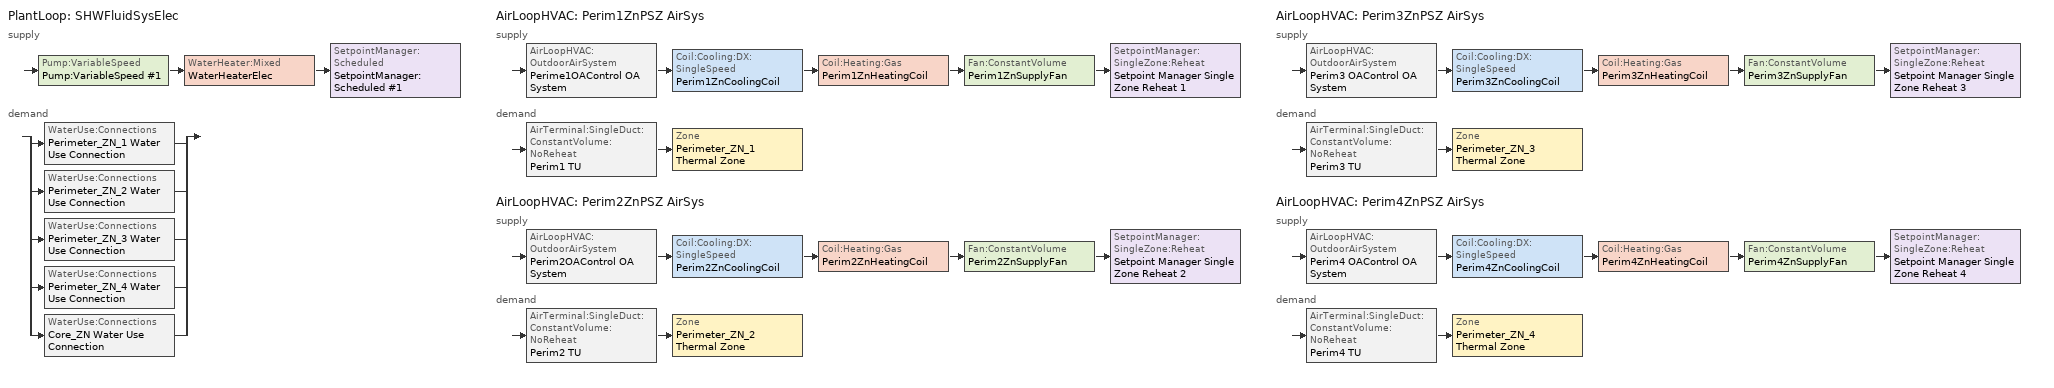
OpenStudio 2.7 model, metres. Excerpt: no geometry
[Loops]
PlantLoop 'SHWFluidSysElec'
 supply: Pump:VariableSpeed 'Pump:VariableSpeed #1' > WaterHeater:Mixed 'WaterHeaterElec' > SetpointManager:Scheduled 'SetpointManager:Scheduled #1'
 demand: split
  | WaterUse:Connections 'Perimeter_ZN_1 Water Use Connection'
  | WaterUse:Connections 'Perimeter_ZN_2 Water Use Connection'
  | WaterUse:Connections 'Perimeter_ZN_3 Water Use Connection'
  | WaterUse:Connections 'Perimeter_ZN_4 Water Use Connection'
  | WaterUse:Connections 'Core_ZN Water Use Connection'
AirLoopHVAC 'Perim1ZnPSZ AirSys'
 supply: AirLoopHVAC:OutdoorAirSystem 'Perime1OAControl OA System' > Coil:Cooling:DX:SingleSpeed 'Perim1ZnCoolingCoil' > Coil:Heating:Gas 'Perim1ZnHeatingCoil' > Fan:ConstantVolume 'Perim1ZnSupplyFan' > SetpointManager:SingleZone:Reheat 'Setpoint Manager Single Zone Reheat 1'
 demand: AirTerminal:SingleDuct:ConstantVolume:NoReheat 'Perim1 TU' > Zone 'Perimeter_ZN_1 Thermal Zone'
AirLoopHVAC 'Perim2ZnPSZ AirSys'
 supply: AirLoopHVAC:OutdoorAirSystem 'Perim2OAControl OA System' > Coil:Cooling:DX:SingleSpeed 'Perim2ZnCoolingCoil' > Coil:Heating:Gas 'Perim2ZnHeatingCoil' > Fan:ConstantVolume 'Perim2ZnSupplyFan' > SetpointManager:SingleZone:Reheat 'Setpoint Manager Single Zone Reheat 2'
 demand: AirTerminal:SingleDuct:ConstantVolume:NoReheat 'Perim2 TU' > Zone 'Perimeter_ZN_2 Thermal Zone'
AirLoopHVAC 'Perim3ZnPSZ AirSys'
 supply: AirLoopHVAC:OutdoorAirSystem 'Perim3 OAControl OA System' > Coil:Cooling:DX:SingleSpeed 'Perim3ZnCoolingCoil' > Coil:Heating:Gas 'Perim3ZnHeatingCoil' > Fan:ConstantVolume 'Perim3ZnSupplyFan' > SetpointManager:SingleZone:Reheat 'Setpoint Manager Single Zone Reheat 3'
 demand: AirTerminal:SingleDuct:ConstantVolume:NoReheat 'Perim3 TU' > Zone 'Perimeter_ZN_3 Thermal Zone'
AirLoopHVAC 'Perim4ZnPSZ AirSys'
 supply: AirLoopHVAC:OutdoorAirSystem 'Perim4 OAControl OA System' > Coil:Cooling:DX:SingleSpeed 'Perim4ZnCoolingCoil' > Coil:Heating:Gas 'Perim4ZnHeatingCoil' > Fan:ConstantVolume 'Perim4ZnSupplyFan' > SetpointManager:SingleZone:Reheat 'Setpoint Manager Single Zone Reheat 4'
 demand: AirTerminal:SingleDuct:ConstantVolume:NoReheat 'Perim4 TU' > Zone 'Perimeter_ZN_4 Thermal Zone'
[Sizing:Zone] Zone Cooling Design Supply Air Temperature Input Method=TemperatureDifference; Zone Cooling Design Supply Air Temperature {C}=14; Zone Cooling Design Supply Air Temperature Difference {deltaC}=11.1111; Zone Heating Design Supply Air Temperature Input Method=TemperatureDifference; Zone Heating Design Supply Air Temperature {C}=40; Zone Heating Design Supply Air Temperature Difference {deltaC}=13.8889; Zone Cooling Design Supply Air Humidity Ratio {kg-H2O/kg-air}=0.0085; Zone Heating Design Supply Air Humidity Ratio {kg-H2O/kg-air}=0.008; Zone Heating Sizing Factor=1; Zone Cooling Sizing Factor=1; Cooling Design Air Flow Method=DesignDay; Cooling Minimum Air Flow per Zone Floor Area {m3/s-m2}=0; Cooling Minimum Air Flow {m3/s}=0; Cooling Minimum Air Flow Fraction=0; Heating Design Air Flow Method=DesignDayWithLimit; Heating Maximum Air Flow per Zone Floor Area {m3/s-m2}=0; Heating Maximum Air Flow {m3/s}=0; Heating Maximum Air Flow Fraction=1; Account for Dedicated Outdoor Air System=No; Dedicated Outdoor Air System Control Strategy=NeutralSupplyAir; Dedicated Outdoor Air Low Setpoint Temperature for Design {C}=autosize; Dedicated Outdoor Air High Setpoint Temperature for Design {C}=autosize
Perimeter_ZN_1 Thermal Zone; Perimeter_ZN_2 Thermal Zone; Perimeter_ZN_3 Thermal Zone; Perimeter_ZN_4 Thermal Zone
[Zone equipment]
Perimeter_ZN_1 Thermal Zone: Perim1 TU
Perimeter_ZN_2 Thermal Zone: Perim2 TU
Perimeter_ZN_3 Thermal Zone: Perim3 TU
Perimeter_ZN_4 Thermal Zone: Perim4 TU
[PlantLoop]
SHWFluidSysElec: Glycol Concentration=0; Plant Loop Volume {m3}=Autocalculate; Load Distribution Scheme=Optimal
[Sizing:Plant]
SHWFluidSysElec: Loop Type=Heating; Design Loop Exit Temperature {C}=57.2222; Loop Design Temperature Difference {deltaC}=44.4444; Sizing Option=NonCoincident; Zone Timesteps in Averaging Window=1; Coincident Sizing Factor Mode=None
[WaterHeater:Mixed]
WaterHeaterElec: Tank Volume {m3}=0.113562; Setpoint Temperature Schedule=WaterHeaterElec Setpoint Temp; Deadband Temperature Difference {deltaC}=2; Maximum Temperature Limit {C}=82.22; Heater Control Type=Cycle; Heater Maximum Capacity {W}=8743.98; Heater Fuel Type=Electricity; Heater Thermal Efficiency=0.99; Off Cycle Parasitic Fuel Consumption Rate {W}=20; Off Cycle Parasitic Heat Fraction to Tank=0.8; Ambient Temperature Indicator=Schedule; Ambient Temperature Schedule=WaterHeaterElec Ambient Temperature; Off Cycle Loss Coefficient to Ambient Temperature {W/K}=0.686594; On Cycle Loss Coefficient to Ambient Temperature {W/K}=6; Use Side Effectiveness=1; Source Side Effectiveness=1; Use Side Design Flow Rate {m3/s}=autosize; Source Side Design Flow Rate {m3/s}=autosize; Indirect Water Heating Recovery Time {hr}=1.5; Source Side Flow Control Mode=IndirectHeatPrimarySetpoint
[Pump:VariableSpeed]
Pump:VariableSpeed #1: Rated Pump Head {Pa}=0; Pump Control Type=Intermittent; Skin Loss Radiative Fraction=0.5; Design Power Sizing Method=PowerPerFlowPerPressure; Design Electric Power per Unit Flow Rate {W/(m3/s)}=348701.1; Design Shaft Power per Unit Flow Rate per Unit Head {W-s/m3-Pa}=1.28205; Design Minimum Flow Rate Fraction=0
[SetpointManager:Scheduled]
SetpointManager:Scheduled #1: Control Variable=Temperature; Schedule=SHWFluidSysElec Supply Temp Schedule; Setpoint Node or NodeList=SHWFluidSysElec Supply Mixer Outlet Node
[WaterUse:Connections]
Name | Water Use Equipment Name 1
Perimeter_ZN_1 Water Use Connection | Perimeter_ZN_1 Water Use Equipment
Perimeter_ZN_2 Water Use Connection | Perimeter_ZN_2 Water Use Equipment
Perimeter_ZN_3 Water Use Connection | Perimeter_ZN_3 Water Use Equipment
Perimeter_ZN_4 Water Use Connection | Perimeter_ZN_4 Water Use Equipment
Core_ZN Water Use Connection | Core_ZN Water Use Equipment
[WaterUse:Equipment:Definition]
Name | Peak Flow Rate {m3/s} | Target Temperature Schedule
Perimeter_ZN_1 Water Use Definition | 1.15565e-06 | Perimeter_ZN_1 Target SHW Temp
Perimeter_ZN_2 Water Use Definition | 6.85549e-07 | Perimeter_ZN_2 Target SHW Temp
Perimeter_ZN_3 Water Use Definition | 1.15565e-06 | Perimeter_ZN_3 Target SHW Temp
Perimeter_ZN_4 Water Use Definition | 6.85549e-07 | Perimeter_ZN_4 Target SHW Temp
Core_ZN Water Use Definition | 1.52448e-06 | Core_ZN Target SHW Temp
[WaterUse:Equipment] Flow Rate Fraction Schedule=OfficeServiceHotWater
Name | Water Use Equipment Definition
Perimeter_ZN_1 Water Use Equipment | Perimeter_ZN_1 Water Use Definition
Perimeter_ZN_2 Water Use Equipment | Perimeter_ZN_2 Water Use Definition
Perimeter_ZN_3 Water Use Equipment | Perimeter_ZN_3 Water Use Definition
Perimeter_ZN_4 Water Use Equipment | Perimeter_ZN_4 Water Use Definition
Core_ZN Water Use Equipment | Core_ZN Water Use Definition
[AirLoopHVAC] Availability Schedule=OfficeHVACAvail; Design Supply Air Flow Rate {m3/s}=AutoSize
Perim1ZnPSZ AirSys; Perim2ZnPSZ AirSys; Perim3ZnPSZ AirSys; Perim4ZnPSZ AirSys
[Sizing:System] Type of Load to Size On=Sensible; Design Outdoor Air Flow Rate {m3/s}=Autosize; Central Heating Maximum System Air Flow Ratio=1; Preheat Design Temperature {C}=5.68434e-14; Preheat Design Humidity Ratio {kg-H2O/kg-Air}=0; Precool Design Temperature {C}=5.68434e-14; Precool Design Humidity Ratio {kg-H2O/kg-Air}=0; Central Cooling Design Supply Air Temperature {C}=12.7778; Central Heating Design Supply Air Temperature {C}=35; Sizing Option=NonCoincident; 100% Outdoor Air in Cooling=No; 100% Outdoor Air in Heating=No; Central Cooling Design Supply Air Humidity Ratio {kg-H2O/kg-Air}=0.0085; Central Heating Design Supply Air Humidity Ratio {kg-H2O/kg-Air}=0.008; Cooling Design Air Flow Method=DesignDay; Cooling Design Air Flow Rate {m3/s}=0; Heating Design Air Flow Method=DesignDay; Heating Design Air Flow Rate {m3/s}=0; System Outdoor Air Method=ZoneSum; Zone Maximum Outdoor Air Fraction=1; Cooling Supply Air Flow Rate Per Floor Area {m3/s-m2}=0.00996765; Cooling Fraction of Autosized Cooling Supply Air Flow Rate=1; Cooling Supply Air Flow Rate Per Unit Cooling Capacity {m3/s-W}=3.94755e-05; Heating Supply Air Flow Rate Per Floor Area {m3/s-m2}=0.00996765; Heating Fraction of Autosized Heating Supply Air Flow Rate=1; Heating Fraction of Autosized Cooling Supply Air Flow Rate=1; Heating Supply Air Flow Rate Per Unit Heating Capacity {m3/s-W}=3.15882e-05; Cooling Design Capacity Method=CoolingDesignCapacity; Cooling Design Capacity {W}=autosize; Cooling Design Capacity Per Floor Area {W/m2}=234.7; Fraction of Autosized Cooling Design Capacity=1; Heating Design Capacity Method=HeatingDesignCapacity; Heating Design Capacity {W}=autosize; Heating Design Capacity Per Floor Area {W/m2}=157; Fraction of Autosized Heating Design Capacity=1; Central Cooling Capacity Control Method=OnOff
Perim1ZnPSZ AirSys; Perim2ZnPSZ AirSys; Perim3ZnPSZ AirSys; Perim4ZnPSZ AirSys
[Fan:ConstantVolume] Availability Schedule=Always On; Pressure Rise {Pa}=965.748; Maximum Flow Rate {m3/s}=AutoSize; Motor In Airstream Fraction=1
Name | Fan Total Efficiency | Motor Efficiency
Perim1ZnSupplyFan | 0.56225 | 0.865
Perim2ZnSupplyFan; Perim3ZnSupplyFan; Perim4ZnSupplyFan | 0.55575 | 0.855
[Coil:Heating:Gas] Availability Schedule=Always On; Gas Burner Efficiency=0.810316; Nominal Capacity {W}=AutoSize; Parasitic Electric Load {W}=0; Part Load Fraction Correlation Curve=CoilHtgFurnFIRRatio_fQRatio; Parasitic Gas Load {W}=0
Perim1ZnHeatingCoil; Perim2ZnHeatingCoil; Perim3ZnHeatingCoil; Perim4ZnHeatingCoil
[Coil:Cooling:DX:SingleSpeed] Availability Schedule=Always On Discrete; Rated Total Cooling Capacity {W}=autosize; Rated Sensible Heat Ratio=autosize; Rated COP {W/W}=3.84759; Rated Air Flow Rate {m3/s}=autosize; Rated Evaporator Fan Power Per Volume Flow Rate {W/(m3/s)}=773.3; Total Cooling Capacity Function of Temperature Curve=CoilClgDXQRatio_fTwbToadbSI; Total Cooling Capacity Function of Flow Fraction Curve=CoilClgDXSnglQRatio_fCFMRatio; Energy Input Ratio Function of Flow Fraction Curve=CoilClgDXSnglEIRRatio_fCFMRatio; Part Load Fraction Correlation Curve=CoilClgDXSEEREIRRatio_fQFrac; Condenser Type=AirCooled; Evaporative Condenser Effectiveness=0; Evaporative Condenser Air Flow Rate {m3/s}=Autosize; Evaporative Condenser Pump Rated Power Consumption {W}=Autosize; Crankcase Heater Capacity {W}=0; Maximum Outdoor Dry-Bulb Temperature for Crankcase Heater Operation {C}=0; Basin Heater Capacity {W/K}=0; Basin Heater Setpoint Temperature {C}=10
Name | Energy Input Ratio Function of Temperature Curve
Perim1ZnCoolingCoil | CoilClgDXSEEREIR_fTwbToadbSI
Perim2ZnCoolingCoil | CoilClgDXSEEREIR_fTwbToadbSI-2
Perim3ZnCoolingCoil | CoilClgDXSEEREIR_fTwbToadbSI-3
Perim4ZnCoolingCoil | CoilClgDXSEEREIR_fTwbToadbSI-4
[Controller:OutdoorAir] Minimum Outdoor Air Flow Rate {m3/s}=0; Maximum Outdoor Air Flow Rate {m3/s}=Autosize; Economizer Control Type=NoEconomizer; Economizer Control Action Type=ModulateFlow; Economizer Maximum Limit Enthalpy {J/kg}=64000; Lockout Type=NoLockout; Minimum Limit Type=FixedMinimum; High Humidity Control=No; Heat Recovery Bypass Control Type=BypassWhenWithinEconomizerLimits
Name | Minimum Outdoor Air Schedule | Controller Mechanical Ventilation
Perime1OAControl | Perime1OAControl Schedule | Perime1OAControl Mech Vent Controller
Perim2OAControl | Perim2OAControl Schedule | Perim2OAControl Mech Vent Controller
Perim3 OAControl | Perim3 OAControl Schedule | Perim3 OAControl Mech Vent Controller
Perim4 OAControl | Perim4 OAControl Schedule | Perim4 OAControl Mech Vent Controller
[Controller:MechanicalVentilation] Availability Schedule=Always On Discrete; System Outdoor Air Method=ZoneSum
Perime1OAControl Mech Vent Controller; Perim2OAControl Mech Vent Controller; Perim3 OAControl Mech Vent Controller; Perim4 OAControl Mech Vent Controller
[AirLoopHVAC:OutdoorAirSystem]
Name | Controller
Perime1OAControl OA System | Perime1OAControl
Perim2OAControl OA System | Perim2OAControl
Perim3 OAControl OA System | Perim3 OAControl
Perim4 OAControl OA System | Perim4 OAControl
[SetpointManager:SingleZone:Reheat] Minimum Supply Air Temperature {C}=-99; Maximum Supply Air Temperature {C}=99
Name | Control Zone | Setpoint Node or NodeList
Setpoint Manager Single Zone Reheat 1 | Perimeter_ZN_1 Thermal Zone | Perim1ZnSupplyFan Outlet Node
Setpoint Manager Single Zone Reheat 2 | Perimeter_ZN_2 Thermal Zone | Perim2ZnSupplyFan Outlet Node
Setpoint Manager Single Zone Reheat 3 | Perimeter_ZN_3 Thermal Zone | Perim3ZnSupplyFan Outlet Node
Setpoint Manager Single Zone Reheat 4 | Perimeter_ZN_4 Thermal Zone | Perim4ZnSupplyFan Outlet Node
[AirTerminal:SingleDuct:ConstantVolume:NoReheat] Availability Schedule=Always On; Maximum Air Flow Rate {m3/s}=AutoSize
Perim1 TU; Perim2 TU; Perim3 TU; Perim4 TU
[Curve:Biquadratic]
CoilClgDXQRatio_fTwbToadbSI: Coefficient1 Constant=0.86779; Coefficient2 x=0.014245; Coefficient3 x**2=0.000554; Coefficient4 y=-0.007569; Coefficient5 y**2=3.2e-005; Coefficient6 x*y=-0.000191; Minimum Value of x=13.89; Maximum Value of x=25; Minimum Value of y=23.89; Maximum Value of y=46.11; Minimum Curve Output=0.77; Maximum Curve Output=1.29
[Curve:Cubic]
CoilClgDXSEEREIRRatio_fQFrac: Coefficient1 Constant=1; Coefficient2 x=0; Coefficient3 x**2=0; Coefficient4 x**3=0; Minimum Value of x=0.7; Maximum Value of x=1; Minimum Curve Output=1; Maximum Curve Output=1
[Curve:Quadratic]
Name | Coefficient1 Constant | Coefficient2 x | Coefficient3 x**2 | Minimum Value of x | Maximum Value of x | Minimum Curve Output | Maximum Curve Output
CoilClgDXSnglQRatio_fCFMRatio | 0.8 | 0.2 | 0 | 0 | 100 | 0.8
CoilClgDXSnglEIRRatio_fCFMRatio | 1.156 | -0.1816 | 0.0256 | 0 | 100
CoilHtgFurnFIRRatio_fQRatio | 0.01861 | 1.09421 | -0.112819 | 0.7 | 1 | 0.73 | 1
[Table:MultiVariableLookup]
CoilClgDXSEEREIR_fTwbToadbSI; CoilClgDXSEEREIR_fTwbToadbSI-2; CoilClgDXSEEREIR_fTwbToadbSI-3; CoilClgDXSEEREIR_fTwbToadbSI-4: EvaluateCurveToLimits, BiQuadratic, 1, Temperature, Temperature, Dimensionless, 2, 19.44, 35, 1, 19.44, 27.78, 0.808787, 19.44, 43.33, 1.22944, 13.89, 35, 1.16171, 13.89, 27.78, 0.943718, 13.89, 43.33, 1.42321, 25, 35, 0.885711, 25, 27.78, 0.713475, 25, 43.33, 1.09247
[Schedule:Day]
OnDay; AllOnHVACAvailDay; Perime1OAControl Schedule Week 1 Summer; Perime1OAControl Schedule Week 1 Winter; Perim2OAControl Schedule Week 1 Summer; Perim2OAControl Schedule Week 1 Winter; Perim3 OAControl Schedule Week 1 Summer; Perim3 OAControl Schedule Week 1 Winter; Perim4 OAControl Schedule Week 1 Summer; Perim4 OAControl Schedule Week 1 Winter: 1, 0, 1, 2, 0, 1, 3, 0, 1, 4, 0, 1, 5, 0, 1, 6, 0, 1, 7, 0, 1, 8, 0, 1, 9, 0, 1, 10, 0, 1, 11, 0, 1, 12, 0, 1, 13, 0, 1, 14, 0, 1, 15, 0, 1, 16, 0, 1, 17, 0, 1, 18, 0, 1, 19, 0, 1, 20, 0, 1, 21, 0, 1, 22, 0, 1, 23, 0, 1, 24, 0, 1
OffDay: 1, 0, 0, 2, 0, 0, 3, 0, 0, 4, 0, 0, 5, 0, 0, 6, 0, 0, 7, 0, 0, 8, 0, 0, 9, 0, 0, 10, 0, 0, 11, 0, 0, 12, 0, 0, 13, 0, 0, 14, 0, 0, 15, 0, 0, 16, 0, 0, 17, 0, 0, 18, 0, 0, 19, 0, 0, 20, 0, 0, 21, 0, 0, 22, 0, 0, 23, 0, 0, 24, 0, 0
OfficeServiceHotWaterSun: 1, 0, 0.04, 2, 0, 0.04, 3, 0, 0.04, 4, 0, 0.04, 5, 0, 0.04, 6, 0, 0.07, 7, 0, 0.04, 8, 0, 0.04, 9, 0, 0.04, 10, 0, 0.04, 11, 0, 0.04, 12, 0, 0.06, 13, 0, 0.06, 14, 0, 0.09, 15, 0, 0.06, 16, 0, 0.04, 17, 0, 0.04, 18, 0, 0.04, 19, 0, 0.04, 20, 0, 0.04, 21, 0, 0.04, 22, 0, 0.07, 23, 0, 0.04, 24, 0, 0.04
OfficeServiceHotWaterWD: 1, 0, 0.05, 2, 0, 0.05, 3, 0, 0.05, 4, 0, 0.05, 5, 0, 0.05, 6, 0, 0.08, 7, 0, 0.07, 8, 0, 0.19, 9, 0, 0.35, 10, 0, 0.38, 11, 0, 0.39, 12, 0, 0.47, 13, 0, 0.57, 14, 0, 0.54, 15, 0, 0.34, 16, 0, 0.33, 17, 0, 0.44, 18, 0, 0.26, 19, 0, 0.21, 20, 0, 0.15, 21, 0, 0.17, 22, 0, 0.08, 23, 0, 0.05, 24, 0, 0.05
OfficeServiceHotWaterSat: 1, 0, 0.05, 2, 0, 0.05, 3, 0, 0.05, 4, 0, 0.05, 5, 0, 0.05, 6, 0, 0.08, 7, 0, 0.07, 8, 0, 0.11, 9, 0, 0.15, 10, 0, 0.21, 11, 0, 0.19, 12, 0, 0.23, 13, 0, 0.2, 14, 0, 0.19, 15, 0, 0.15, 16, 0, 0.12, 17, 0, 0.14, 18, 0, 0.07, 19, 0, 0.07, 20, 0, 0.07, 21, 0, 0.07, 22, 0, 0.09, 23, 0, 0.05, 24, 0, 0.05
OfficeHVACAvailSun; Perime1OAControl Schedule Week 1 Sunday; Perime1OAControl Schedule Week 1 Holiday; Perime1OAControl Schedule Week 1 Custom 1; Perime1OAControl Schedule Week 1 Custom 2; Perim2OAControl Schedule Week 1 Sunday; Perim2OAControl Schedule Week 1 Holiday; Perim2OAControl Schedule Week 1 Custom 1; Perim2OAControl Schedule Week 1 Custom 2; Perim3 OAControl Schedule Week 1 Sunday; Perim3 OAControl Schedule Week 1 Holiday; Perim3 OAControl Schedule Week 1 Custom 1; Perim3 OAControl Schedule Week 1 Custom 2; Perim4 OAControl Schedule Week 1 Sunday; Perim4 OAControl Schedule Week 1 Holiday; Perim4 OAControl Schedule Week 1 Custom 1; Perim4 OAControl Schedule Week 1 Custom 2: 1, 0, 0, 2, 0, 0, 3, 0, 0, 4, 0, 0, 5, 0, 0, 6, 0, 1, 7, 0, 1, 8, 0, 1, 9, 0, 1, 10, 0, 1, 11, 0, 1, 12, 0, 1, 13, 0, 1, 14, 0, 1, 15, 0, 1, 16, 0, 1, 17, 0, 1, 18, 0, 1, 19, 0, 0, 20, 0, 0, 21, 0, 0, 22, 0, 0, 23, 0, 0, 24, 0, 0
OfficeHVACAvailWD; Perime1OAControl Schedule Week 1 Monday; Perime1OAControl Schedule Week 1 Tuesday; Perime1OAControl Schedule Week 1 Wednesday; Perime1OAControl Schedule Week 1 Thursday; Perime1OAControl Schedule Week 1 Friday; Perim2OAControl Schedule Week 1 Monday; Perim2OAControl Schedule Week 1 Tuesday; Perim2OAControl Schedule Week 1 Wednesday; Perim2OAControl Schedule Week 1 Thursday; Perim2OAControl Schedule Week 1 Friday; Perim3 OAControl Schedule Week 1 Monday; Perim3 OAControl Schedule Week 1 Tuesday; Perim3 OAControl Schedule Week 1 Wednesday; Perim3 OAControl Schedule Week 1 Thursday; Perim3 OAControl Schedule Week 1 Friday; Perim4 OAControl Schedule Week 1 Monday; Perim4 OAControl Schedule Week 1 Tuesday; Perim4 OAControl Schedule Week 1 Wednesday; Perim4 OAControl Schedule Week 1 Thursday; Perim4 OAControl Schedule Week 1 Friday: 1, 0, 0, 2, 0, 0, 3, 0, 0, 4, 0, 0, 5, 0, 0, 6, 0, 1, 7, 0, 1, 8, 0, 1, 9, 0, 1, 10, 0, 1, 11, 0, 1, 12, 0, 1, 13, 0, 1, 14, 0, 1, 15, 0, 1, 16, 0, 1, 17, 0, 1, 18, 0, 1, 19, 0, 1, 20, 0, 1, 21, 0, 1, 22, 0, 1, 23, 0, 1, 24, 0, 1
OfficeHVACAvailSat; Perime1OAControl Schedule Week 1 Saturday; Perim2OAControl Schedule Week 1 Saturday; Perim3 OAControl Schedule Week 1 Saturday; Perim4 OAControl Schedule Week 1 Saturday: 1, 0, 0, 2, 0, 0, 3, 0, 0, 4, 0, 0, 5, 0, 0, 6, 0, 1, 7, 0, 1, 8, 0, 1, 9, 0, 1, 10, 0, 1, 11, 0, 1, 12, 0, 1, 13, 0, 1, 14, 0, 1, 15, 0, 1, 16, 0, 1, 17, 0, 1, 18, 0, 1, 19, 0, 1, 20, 0, 0, 21, 0, 0, 22, 0, 0, 23, 0, 0, 24, 0, 0
Schedule:Day #4: 24, 0, 20
Schedule:Day #5; Schedule:Day #6; Schedule:Day #7; Schedule:Day #9; Schedule:Day #11; Schedule:Day #13; Schedule:Day #15: 24, 0, 57.2222
Schedule Day 1: 24, 0, 1
[Schedule:Week]
OfficeServiceHotWaterWk: OfficeServiceHotWaterSun, OfficeServiceHotWaterWD, OfficeServiceHotWaterWD, OfficeServiceHotWaterWD, OfficeServiceHotWaterWD, OfficeServiceHotWaterWD, OfficeServiceHotWaterSat, OfficeServiceHotWaterSun, OnDay, OffDay, OfficeServiceHotWaterSun, OfficeServiceHotWaterSun
OfficeHVACAvailWk: OfficeHVACAvailSun, OfficeHVACAvailWD, OfficeHVACAvailWD, OfficeHVACAvailWD, OfficeHVACAvailWD, OfficeHVACAvailWD, OfficeHVACAvailSat, OfficeHVACAvailSun, AllOnHVACAvailDay, AllOnHVACAvailDay, OfficeHVACAvailSun, OfficeHVACAvailSun
Perime1OAControl Schedule Week 1: Perime1OAControl Schedule Week 1 Sunday, Perime1OAControl Schedule Week 1 Monday, Perime1OAControl Schedule Week 1 Tuesday, Perime1OAControl Schedule Week 1 Wednesday, Perime1OAControl Schedule Week 1 Thursday, Perime1OAControl Schedule Week 1 Friday, Perime1OAControl Schedule Week 1 Saturday, Perime1OAControl Schedule Week 1 Holiday, Perime1OAControl Schedule Week 1 Summer, Perime1OAControl Schedule Week 1 Winter, Perime1OAControl Schedule Week 1 Custom 1, Perime1OAControl Schedule Week 1 Custom 2
Perim2OAControl Schedule Week 1: Perim2OAControl Schedule Week 1 Sunday, Perim2OAControl Schedule Week 1 Monday, Perim2OAControl Schedule Week 1 Tuesday, Perim2OAControl Schedule Week 1 Wednesday, Perim2OAControl Schedule Week 1 Thursday, Perim2OAControl Schedule Week 1 Friday, Perim2OAControl Schedule Week 1 Saturday, Perim2OAControl Schedule Week 1 Holiday, Perim2OAControl Schedule Week 1 Summer, Perim2OAControl Schedule Week 1 Winter, Perim2OAControl Schedule Week 1 Custom 1, Perim2OAControl Schedule Week 1 Custom 2
Perim3 OAControl Schedule Week 1: Perim3 OAControl Schedule Week 1 Sunday, Perim3 OAControl Schedule Week 1 Monday, Perim3 OAControl Schedule Week 1 Tuesday, Perim3 OAControl Schedule Week 1 Wednesday, Perim3 OAControl Schedule Week 1 Thursday, Perim3 OAControl Schedule Week 1 Friday, Perim3 OAControl Schedule Week 1 Saturday, Perim3 OAControl Schedule Week 1 Holiday, Perim3 OAControl Schedule Week 1 Summer, Perim3 OAControl Schedule Week 1 Winter, Perim3 OAControl Schedule Week 1 Custom 1, Perim3 OAControl Schedule Week 1 Custom 2
Perim4 OAControl Schedule Week 1: Perim4 OAControl Schedule Week 1 Sunday, Perim4 OAControl Schedule Week 1 Monday, Perim4 OAControl Schedule Week 1 Tuesday, Perim4 OAControl Schedule Week 1 Wednesday, Perim4 OAControl Schedule Week 1 Thursday, Perim4 OAControl Schedule Week 1 Friday, Perim4 OAControl Schedule Week 1 Saturday, Perim4 OAControl Schedule Week 1 Holiday, Perim4 OAControl Schedule Week 1 Summer, Perim4 OAControl Schedule Week 1 Winter, Perim4 OAControl Schedule Week 1 Custom 1, Perim4 OAControl Schedule Week 1 Custom 2
[Schedule:Year]
OfficeServiceHotWater: 12, 31, OfficeServiceHotWaterWk
OfficeHVACAvail: 12, 31, OfficeHVACAvailWk
Perime1OAControl Schedule: 12, 31, Perime1OAControl Schedule Week 1
Perim2OAControl Schedule: 12, 31, Perim2OAControl Schedule Week 1
Perim3 OAControl Schedule: 12, 31, Perim3 OAControl Schedule Week 1
Perim4 OAControl Schedule: 12, 31, Perim4 OAControl Schedule Week 1
[Schedule:Ruleset]
Name | Default Day Schedule
WaterHeaterElec Ambient Temperature | Schedule:Day #4
WaterHeaterElec Setpoint Temp | Schedule:Day #5
SHWFluidSysElec Supply Temp Schedule | Schedule:Day #6
Perimeter_ZN_1 Target SHW Temp | Schedule:Day #7
Perimeter_ZN_2 Target SHW Temp | Schedule:Day #9
Perimeter_ZN_3 Target SHW Temp | Schedule:Day #11
Perimeter_ZN_4 Target SHW Temp | Schedule:Day #13
Core_ZN Target SHW Temp | Schedule:Day #15
Always On | Schedule Day 1
[Schedule:Constant]
Always On Discrete: Value=1
